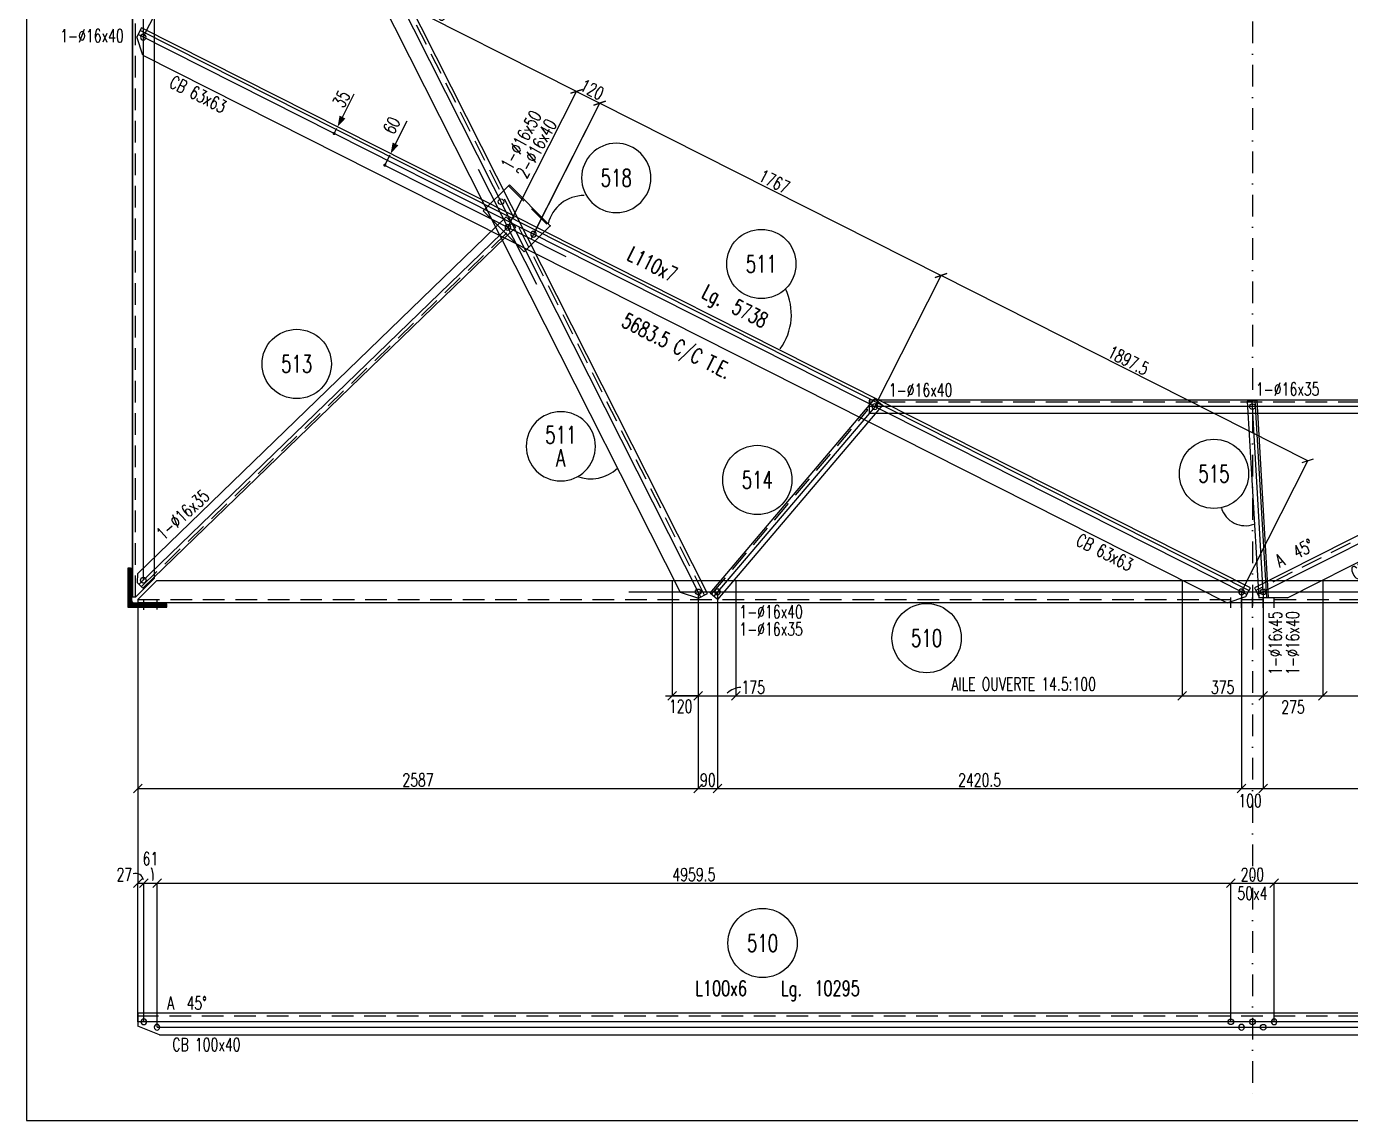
# Model space of a CAD drawing. Extents: x 142141 to 158361, y -163675 to -152190.
# Drawn here: x 142141 to 148256, y -163675 to -158621 of the extents above; entities that cross this region are included whole.
import ezdxf
from ezdxf.enums import TextEntityAlignment as Align

# ---------------------------------------------------------------- set-up
doc = ezdxf.new("R2010")
doc.units = 0
doc.header["$LTSCALE"] = 200
doc.header["$MEASUREMENT"] = 0
doc.linetypes.add('DASHDOT', pattern=[1, 0.5, -0.25, 0, -0.25])
doc.linetypes.add('DASHED', pattern=[0.75, 0.5, -0.25])
doc.layers.get('0').update_dxf_attribs({"linetype": 'CONTINUOUS'})
doc.layers.get('DEFPOINTS').update_dxf_attribs({"linetype": 'CONTINUOUS'})
for name, color, linetype in [('ASSI', 3, 'CONTINUOUS'), ('BOLLINI_1', 7, 'CONTINUOUS'), ('BOLLINI_5', 7, 'CONTINUOUS'), ('FORI', 2, 'CONTINUOUS'), ('LINEA_ANG', 2, 'CONTINUOUS'), ('LINEE_PIASTRE', 2, 'CONTINUOUS'), ('LS', 7, 'CONTINUOUS'), ('MZ', 6, 'DASHDOT'), ('PIASTRE', 5, 'CONTINUOUS'), ('QT_MAL', 7, 'CONTINUOUS'), ('QT_MPR', 7, 'CONTINUOUS'), ('TRAT-Y', 7, 'DASHED')]:
    doc.layers.add(name, color=color, linetype=linetype)
doc.styles.add('QUOTE', font='ROMANS8.SHX', dxfattribs={"width": 0.7})
doc.styles.add('RQL', font='ROMANS8.SHX', dxfattribs={"width": 0.7})
doc.styles.add('RS', font='ROMANS8.shx', dxfattribs={"width": 0.7})
doc.styles.get("Standard").update_dxf_attribs({"font": 'ROMANS8.SHX', "width": 0.7})
doc.dimstyles.new('FRECCE1', dxfattribs={"dimtxt": 60, "dimasz": 6.6667, "dimexe": 0, "dimexo": 0, "dimgap": 1, "dimtad": 1, "dimzin": 0, "dimdsep": 46, "dimtxsty": 'RS', "dimblk1": 'QUOTP', "dimblk2": 'QUOTF', "dimsah": 1, "dimcen": 0, "dimclrd": 2, "dimclre": 2, "dimclrt": 7, "dimadec": 0, "dimazin": 0, "dimtfac": 1, "dimtix": 1, "dimtmove": 2, "dimatfit": 3, "dimldrblk": 'QUOTP', "dimfxl": 1, "dimtolj": 1, "dimtzin": 0, "dimarcsym": 0})
doc.dimstyles.new('TRATTO', dxfattribs={"dimscale": 0, "dimtxt": 60, "dimasz": 40, "dimexe": 0, "dimexo": 0, "dimgap": 10, "dimtad": 1, "dimrnd": 0.5, "dimdsep": 46, "dimtxsty": 'RS', "dimblk1": 'OBLIQUE', "dimblk2": 'OBLIQUE', "dimsah": 1, "dimcen": 0.09, "dimclrd": 2, "dimclre": 2, "dimclrt": 7, "dimadec": 0, "dimazin": 0, "dimtfac": 1, "dimtix": 1, "dimtmove": 2, "dimatfit": 3, "dimfxl": 1, "dimtolj": 1, "dimtzin": 0, "dimarcsym": 0})

# ---------------------------------------------------------------- blocks, each defined once
blk = doc.blocks.new('16')
blk.add_circle((0, 0), 1)
blk = doc.blocks.new('ASSE98')
blk.add_line((0, 0), (1, 0))
at = {"color": 7, "flags": 1}
for tag, p in [('LAV1', (3.07431, 6.82847)), ('LAV2', (3.07431, 6.49513)), ('LAV3', (3.07431, 6.1618)), ('LAV4', (3.07431, 5.82847)), ('LAV5', (3.07431, 5.49513)), ('LAV6', (3.07431, 5.1618)), ('LAV7', (3.07431, 4.82847)), ('LAV8', (3.07431, 4.49513)), ('LAV9', (3.07431, 4.1618)), ('LAV10', (3.07431, 3.82847))]:
    blk.add_attdef(tag, p, '', height=0.2, dxfattribs=at)
at = {"color": 7, "style": 'QUOTE', "width": 0.5, "flags": 1}
for tag, p in [('TI', (1.38308, 6.82731)), ('DI_S', (1.38308, 6.42178)), ('D_S', (1.38308, 6.02092)), ('E_S', (1.38308, 5.68065)), ('NFORI', (1.36454, 5.29792)), ('ALAR', (1.36349, 4.93246)), ('FAM', (1.3775, 4.54645)), ('ALA', (1.38308, 4.19257)), ('DISP2', (1.38308, 3.84971)), ('DISP1', (1.38308, 3.50686)), ('PINZAF', (1.38308, 3.164)), ('PINZAI', (1.38308, 2.82114)), ('TRP', (1.38308, 2.47829)), ('NP', (1.38308, 2.13543)), ('SV', (1.38308, 1.79257)), ('PESO', (1.38308, 1.44971)), ('QUA', (1.38308, 1.10686)), ('LUN', (1.38308, 0.764)), ('PROF', (1.38308, 0.42114)), ('POS', (1.38308, 0.07829))]:
    blk.add_attdef(tag, p, '', height=0.2, dxfattribs=at)
blk = doc.blocks.new('_OBLIQUE')
at = {"color": 0, "linetype": 'ByBlock'}
blk.add_line((-0.5, -0.5), (0.5, 0.5), dxfattribs=at)
blk = doc.blocks.new('*D36')
at = {"layer": 'DEFPOINTS', "color": 0, "transparency": 16777216}
for p in [(146365.6, -159771.9), (146059.7, -160377.5), (147753.3, -161233)]:
    blk.add_point(p, dxfattribs=at)
at = {"layer": 'QT_MPR', "color": 2, "lineweight": -2, "transparency": 16777216}
for p, q in [((146059.7, -160377.5), (146365.6, -159771.9)), ((148059.2, -160627.4), (146365.6, -159771.9)), ((147753.3, -161233), (148059.2, -160627.4))]:
    blk.add_line(p, q, dxfattribs=at)
at = {"layer": 'QT_MPR', "color": 2, "lineweight": -2, "transparency": 16777216, "xscale": 40, "yscale": 40, "zscale": 40}
for p, rotation in [((146365.6, -159771.9), 153.1993359969915), ((148059.2, -160627.4), 333.1993359969915)]:
    blk.add_blockref('_OBLIQUE', p, dxfattribs=dict(at, rotation=rotation))
at = {"layer": 'QT_MPR', "color": 7, "transparency": 16777216, "insert": (147230.4, -160164), "char_height": 60, "attachment_point": 5, "rotation": 333.19934, "style": 'RS'}
blk.add_mtext('\\A1;1897.5', dxfattribs=at)
blk = doc.blocks.new('*D37')
at = {"layer": 'DEFPOINTS', "color": 0, "transparency": 16777216}
for p in [(142986.4, -158064.9), (142680.5, -158670.5), (144364.4, -159549.1)]:
    blk.add_point(p, dxfattribs=at)
at = {"layer": 'QT_MPR', "color": 2, "lineweight": -2, "transparency": 16777216}
for p, q in [((142680.5, -158670.5), (142986.4, -158064.9)), ((144681.6, -158921.2), (142986.4, -158064.9)), ((144364.4, -159549.1), (144681.6, -158921.2))]:
    blk.add_line(p, q, dxfattribs=at)
at = {"layer": 'QT_MPR', "color": 2, "lineweight": -2, "transparency": 16777216, "xscale": 40, "yscale": 40, "zscale": 40}
for p, rotation in [((142986.4, -158064.9), 153.1993359969915), ((144681.6, -158921.2), 333.1993359969915)]:
    blk.add_blockref('_OBLIQUE', p, dxfattribs=dict(at, rotation=rotation))
at = {"layer": 'QT_MPR', "color": 7, "transparency": 16777216, "insert": (144021.2, -158542.4), "char_height": 60, "attachment_point": 5, "rotation": 333.19934, "style": 'RS'}
blk.add_mtext('\\A1;1899', dxfattribs=at)
blk = doc.blocks.new('MRKR_98')
blk.add_point((0, 0))
at = {"color": 7, "style": 'QUOTE', "width": 0.5, "flags": 1}
for tag, p in [('TI', (3.73, 6.83)), ('DI_S', (3.73, 6.42)), ('D_S', (3.73, 6.02)), ('AUX2', (3.71, 4.93)), ('NFORI', (3.72, 5.3)), ('AUX1', (3.73, 4.19)), ('E_S', (3.73, 5.68)), ('FAM', (3.73, 4.55)), ('COMMESSA', (3.73, 3.85)), ('MD', (3.73, 3.51)), ('MP', (3.73, 3.16)), ('LARGHEZZA', (3.73, 2.82)), ('SPESSORE', (3.73, 2.48)), ('NP', (3.73, 2.14)), ('SV', (3.73, 1.79)), ('PESO', (3.73, 1.45)), ('QUA', (3.73, 1.11)), ('LUN', (3.73, 0.76)), ('PROF', (3.73, 0.42)), ('POS', (3.73, 0.08))]:
    blk.add_attdef(tag, p, '', height=0.2, dxfattribs=at)
at = {"color": 7, "flags": 1}
for tag, p in [('LAV1', (5.26, 6.88)), ('LAV2', (5.26, 6.55)), ('LAV3', (5.26, 6.21)), ('LAV4', (5.26, 5.88)), ('LAV5', (5.26, 5.55)), ('LAV6', (5.26, 5.21)), ('LAV7', (5.26, 4.88)), ('LAV8', (5.26, 4.55)), ('LAV9', (5.26, 4.21)), ('LAV10', (5.26, 3.88))]:
    blk.add_attdef(tag, p, '', height=0.2, dxfattribs=at)
blk = doc.blocks.new('YYY')
blk.add_circle((0, 0), 8)
at = {"color": 3, "style": 'RQL', "width": 0.7}
for tag, p in [('POS3', (0, 0.65)), ('POS2', (0, -4.63))]:
    blk.add_attdef(tag, text='', height=4, dxfattribs=at).set_placement(p, align=Align.CENTER)
at = {"style": 'RQL', "width": 0.7, "flags": 1}
blk.add_attdef('TIPO', text='', height=3, dxfattribs=at).set_placement((0, 0), align=Align.MIDDLE_CENTER)
blk = doc.blocks.new('xxx')
blk.add_circle((0, 0), 8)
at = {"color": 3, "style": 'RQL', "width": 0.7}
blk.add_attdef('POS', text='', height=4, dxfattribs=at).set_placement((0, 0), align=Align.MIDDLE)
at = {"style": 'RQL', "width": 0.7, "flags": 1}
for tag, p in [('POS1', (-0.39, -5.42)), ('TIPO', (-0.39, -8.66))]:
    blk.add_attdef(tag, p, '', height=2, dxfattribs=at)
blk = doc.blocks.new('*D38')
at = {"layer": 'DEFPOINTS', "color": 0, "transparency": 16777216}
for p in [(142743.8, -162579), (142682.7, -163219.5), (142743.8, -163244.5)]:
    blk.add_point(p, dxfattribs=at)
at = {"layer": 'QT_MPR', "color": 2, "lineweight": -2, "transparency": 16777216}
for p, q in [((142682.7, -163219.5), (142682.7, -162579)), ((142682.7, -162579), (142743.8, -162579)), ((142743.8, -163244.5), (142743.8, -162579))]:
    blk.add_line(p, q, dxfattribs=at)
at = {"layer": 'QT_MPR', "color": 2, "lineweight": -2, "transparency": 16777216, "xscale": 40, "yscale": 40, "zscale": 40, "rotation": 180}
blk.add_blockref('_OBLIQUE', (142682.7, -162579), dxfattribs=at)
at = {"layer": 'QT_MPR', "color": 2, "lineweight": -2, "transparency": 16777216, "xscale": 40, "yscale": 40, "zscale": 40}
blk.add_blockref('_OBLIQUE', (142743.8, -162579), dxfattribs=at)
at = {"layer": 'QT_MPR', "color": 7, "transparency": 16777216, "insert": (142713.3, -162466.3), "char_height": 60, "attachment_point": 5, "style": 'RS'}
blk.add_mtext('\\A1;61', dxfattribs=at)
blk = doc.blocks.new('*D39')
at = {"layer": 'DEFPOINTS', "color": 0, "transparency": 16777216}
for p in [(147703.3, -162579), (147703.3, -163219.5), (142743.8, -163244.5)]:
    blk.add_point(p, dxfattribs=at)
at = {"layer": 'QT_MPR', "color": 2, "lineweight": -2, "transparency": 16777216}
for p, q in [((142743.8, -163244.5), (142743.8, -162579)), ((142743.8, -162579), (147703.3, -162579)), ((147703.3, -163219.5), (147703.3, -162579))]:
    blk.add_line(p, q, dxfattribs=at)
at = {"layer": 'QT_MPR', "color": 2, "lineweight": -2, "transparency": 16777216, "xscale": 40, "yscale": 40, "zscale": 40, "rotation": 180}
blk.add_blockref('_OBLIQUE', (142743.8, -162579), dxfattribs=at)
at = {"layer": 'QT_MPR', "color": 2, "lineweight": -2, "transparency": 16777216, "xscale": 40, "yscale": 40, "zscale": 40}
blk.add_blockref('_OBLIQUE', (147703.3, -162579), dxfattribs=at)
at = {"layer": 'QT_MPR', "color": 7, "transparency": 16777216, "insert": (145223.6, -162539), "char_height": 60, "attachment_point": 5, "style": 'RS'}
blk.add_mtext('\\A1;4959.5', dxfattribs=at)
blk = doc.blocks.new('*D40')
at = {"layer": 'DEFPOINTS', "color": 0, "transparency": 16777216}
for p in [(147903.3, -162579), (147703.3, -163219.5), (147903.3, -163219.5)]:
    blk.add_point(p, dxfattribs=at)
at = {"layer": 'QT_MPR', "color": 2, "lineweight": -2, "transparency": 16777216}
for p, q in [((147703.3, -163219.5), (147703.3, -162579)), ((147703.3, -162579), (147903.3, -162579)), ((147903.3, -163219.5), (147903.3, -162579))]:
    blk.add_line(p, q, dxfattribs=at)
at = {"layer": 'QT_MPR', "color": 2, "lineweight": -2, "transparency": 16777216, "xscale": 40, "yscale": 40, "zscale": 40, "rotation": 180}
blk.add_blockref('_OBLIQUE', (147703.3, -162579), dxfattribs=at)
at = {"layer": 'QT_MPR', "color": 2, "lineweight": -2, "transparency": 16777216, "xscale": 40, "yscale": 40, "zscale": 40}
blk.add_blockref('_OBLIQUE', (147903.3, -162579), dxfattribs=at)
at = {"layer": 'QT_MPR', "color": 7, "transparency": 16777216, "insert": (147803.3, -162625.2), "char_height": 60, "attachment_point": 5, "style": 'RS'}
blk.add_mtext('\\A1;50x4', dxfattribs=at)
blk = doc.blocks.new('*D41')
at = {"layer": 'DEFPOINTS', "color": 0, "transparency": 16777216}
for p in [(147903.3, -162579), (147703.3, -163219.5), (147903.3, -163219.5)]:
    blk.add_point(p, dxfattribs=at)
at = {"layer": 'QT_MPR', "color": 2, "lineweight": -2, "transparency": 16777216}
for p, q in [((147703.3, -163219.5), (147703.3, -162579)), ((147703.3, -162579), (147903.3, -162579)), ((147903.3, -163219.5), (147903.3, -162579))]:
    blk.add_line(p, q, dxfattribs=at)
at = {"layer": 'QT_MPR', "color": 2, "lineweight": -2, "transparency": 16777216, "xscale": 40, "yscale": 40, "zscale": 40, "rotation": 180}
blk.add_blockref('_OBLIQUE', (147703.3, -162579), dxfattribs=at)
at = {"layer": 'QT_MPR', "color": 2, "lineweight": -2, "transparency": 16777216, "xscale": 40, "yscale": 40, "zscale": 40}
blk.add_blockref('_OBLIQUE', (147903.3, -162579), dxfattribs=at)
at = {"layer": 'QT_MPR', "color": 7, "transparency": 16777216, "insert": (147803.3, -162539), "char_height": 60, "attachment_point": 5, "style": 'RS'}
blk.add_mtext('\\A1;200', dxfattribs=at)
blk = doc.blocks.new('*D42')
at = {"layer": 'DEFPOINTS', "color": 0, "transparency": 16777216}
for p in [(152862.8, -162579), (147903.3, -163219.5), (152862.8, -163244.5)]:
    blk.add_point(p, dxfattribs=at)
at = {"layer": 'QT_MPR', "color": 2, "lineweight": -2, "transparency": 16777216}
for p, q in [((147903.3, -163219.5), (147903.3, -162579)), ((147903.3, -162579), (152862.8, -162579)), ((152862.8, -163244.5), (152862.8, -162579))]:
    blk.add_line(p, q, dxfattribs=at)
at = {"layer": 'QT_MPR', "color": 2, "lineweight": -2, "transparency": 16777216, "xscale": 40, "yscale": 40, "zscale": 40, "rotation": 180}
blk.add_blockref('_OBLIQUE', (147903.3, -162579), dxfattribs=at)
at = {"layer": 'QT_MPR', "color": 2, "lineweight": -2, "transparency": 16777216, "xscale": 40, "yscale": 40, "zscale": 40}
blk.add_blockref('_OBLIQUE', (152862.8, -162579), dxfattribs=at)
at = {"layer": 'QT_MPR', "color": 7, "transparency": 16777216, "insert": (150383, -162539), "char_height": 60, "attachment_point": 5, "style": 'RS'}
blk.add_mtext('\\A1;4959.5', dxfattribs=at)
blk = doc.blocks.new('*D44')
at = {"layer": 'DEFPOINTS', "color": 0, "transparency": 16777216}
for p in [(142682.7, -162579), (142655.9, -163219.5), (142682.7, -163219.5)]:
    blk.add_point(p, dxfattribs=at)
at = {"layer": 'QT_MPR', "color": 2, "lineweight": -2, "transparency": 16777216}
for p, q in [((142655.9, -163219.5), (142655.9, -162579)), ((142655.9, -162579), (142682.7, -162579)), ((142682.7, -163219.5), (142682.7, -162579))]:
    blk.add_line(p, q, dxfattribs=at)
at = {"layer": 'QT_MPR', "color": 2, "lineweight": -2, "transparency": 16777216, "xscale": 40, "yscale": 40, "zscale": 40, "rotation": 180}
blk.add_blockref('_OBLIQUE', (142655.9, -162579), dxfattribs=at)
at = {"layer": 'QT_MPR', "color": 2, "lineweight": -2, "transparency": 16777216, "xscale": 40, "yscale": 40, "zscale": 40}
blk.add_blockref('_OBLIQUE', (142682.7, -162579), dxfattribs=at)
at = {"layer": 'QT_MPR', "color": 7, "transparency": 16777216, "insert": (142593, -162539), "char_height": 60, "attachment_point": 5, "style": 'RS'}
blk.add_mtext('\\A1;27', dxfattribs=at)
blk = doc.blocks.new('*D47')
at = {"layer": 'DEFPOINTS', "color": 0, "transparency": 16777216}
for p in [(145243, -161233), (145333, -161233), (145333, -162142.3)]:
    blk.add_point(p, dxfattribs=at)
at = {"layer": 'QT_MPR', "color": 2, "lineweight": -2, "transparency": 16777216}
for p, q in [((145243, -161233), (145243, -162142.3)), ((145333, -161233), (145333, -162142.3)), ((145243, -162142.3), (145333, -162142.3))]:
    blk.add_line(p, q, dxfattribs=at)
at = {"layer": 'QT_MPR', "color": 2, "lineweight": -2, "transparency": 16777216, "xscale": 40, "yscale": 40, "zscale": 40, "rotation": 180}
blk.add_blockref('_OBLIQUE', (145243, -162142.3), dxfattribs=at)
at = {"layer": 'QT_MPR', "color": 2, "lineweight": -2, "transparency": 16777216, "xscale": 40, "yscale": 40, "zscale": 40}
blk.add_blockref('_OBLIQUE', (145333, -162142.3), dxfattribs=at)
at = {"layer": 'QT_MPR', "color": 7, "transparency": 16777216, "insert": (145288, -162102.3), "char_height": 60, "attachment_point": 5, "style": 'RS'}
blk.add_mtext('\\A1;90', dxfattribs=at)
blk = doc.blocks.new('*D48')
at = {"layer": 'DEFPOINTS', "color": 0, "transparency": 16777216}
for p in [(145333, -161233), (147753.3, -161233), (147753.3, -162142.3)]:
    blk.add_point(p, dxfattribs=at)
at = {"layer": 'QT_MPR', "color": 2, "lineweight": -2, "transparency": 16777216}
for p, q in [((145333, -161233), (145333, -162142.3)), ((147753.3, -161233), (147753.3, -162142.3)), ((145333, -162142.3), (147753.3, -162142.3))]:
    blk.add_line(p, q, dxfattribs=at)
at = {"layer": 'QT_MPR', "color": 2, "lineweight": -2, "transparency": 16777216, "xscale": 40, "yscale": 40, "zscale": 40, "rotation": 180}
blk.add_blockref('_OBLIQUE', (145333, -162142.3), dxfattribs=at)
at = {"layer": 'QT_MPR', "color": 2, "lineweight": -2, "transparency": 16777216, "xscale": 40, "yscale": 40, "zscale": 40}
blk.add_blockref('_OBLIQUE', (147753.3, -162142.3), dxfattribs=at)
at = {"layer": 'QT_MPR', "color": 7, "transparency": 16777216, "insert": (146543.2, -162102.3), "char_height": 60, "attachment_point": 5, "style": 'RS'}
blk.add_mtext('\\A1;2420.5', dxfattribs=at)
blk = doc.blocks.new('*D49')
at = {"layer": 'DEFPOINTS', "color": 0, "transparency": 16777216}
for p in [(147753.3, -161233), (147853.3, -161233), (147853.3, -162142.3)]:
    blk.add_point(p, dxfattribs=at)
at = {"layer": 'QT_MPR', "color": 2, "lineweight": -2, "transparency": 16777216}
for p, q in [((147753.3, -161233), (147753.3, -162142.3)), ((147853.3, -161233), (147853.3, -162142.3)), ((147753.3, -162142.3), (147853.3, -162142.3))]:
    blk.add_line(p, q, dxfattribs=at)
at = {"layer": 'QT_MPR', "color": 2, "lineweight": -2, "transparency": 16777216, "xscale": 40, "yscale": 40, "zscale": 40, "rotation": 180}
blk.add_blockref('_OBLIQUE', (147753.3, -162142.3), dxfattribs=at)
at = {"layer": 'QT_MPR', "color": 2, "lineweight": -2, "transparency": 16777216, "xscale": 40, "yscale": 40, "zscale": 40}
blk.add_blockref('_OBLIQUE', (147853.3, -162142.3), dxfattribs=at)
at = {"layer": 'QT_MPR', "color": 7, "transparency": 16777216, "insert": (147792.3, -162198.1), "char_height": 60, "attachment_point": 5, "style": 'RS'}
blk.add_mtext('\\A1;100', dxfattribs=at)
blk = doc.blocks.new('*D50')
at = {"layer": 'DEFPOINTS', "color": 0, "transparency": 16777216}
for p in [(147853.3, -161233), (150273.6, -161233), (150273.6, -162142.3)]:
    blk.add_point(p, dxfattribs=at)
at = {"layer": 'QT_MPR', "color": 2, "lineweight": -2, "transparency": 16777216}
for p, q in [((147853.3, -161233), (147853.3, -162142.3)), ((150273.6, -161233), (150273.6, -162142.3)), ((147853.3, -162142.3), (150273.6, -162142.3))]:
    blk.add_line(p, q, dxfattribs=at)
at = {"layer": 'QT_MPR', "color": 2, "lineweight": -2, "transparency": 16777216, "xscale": 40, "yscale": 40, "zscale": 40, "rotation": 180}
blk.add_blockref('_OBLIQUE', (147853.3, -162142.3), dxfattribs=at)
at = {"layer": 'QT_MPR', "color": 2, "lineweight": -2, "transparency": 16777216, "xscale": 40, "yscale": 40, "zscale": 40}
blk.add_blockref('_OBLIQUE', (150273.6, -162142.3), dxfattribs=at)
at = {"layer": 'QT_MPR', "color": 7, "transparency": 16777216, "insert": (149063.4, -162102.3), "char_height": 60, "attachment_point": 5, "style": 'RS'}
blk.add_mtext('\\A1;2420.5', dxfattribs=at)
blk = doc.blocks.new('*D53')
at = {"layer": 'DEFPOINTS', "color": 0, "transparency": 16777216}
for p in [(145243, -161233), (142655.9, -161283), (145243, -162142.3)]:
    blk.add_point(p, dxfattribs=at)
at = {"layer": 'QT_MPR', "color": 2, "lineweight": -2, "transparency": 16777216}
for p, q in [((145243, -161233), (145243, -162142.3)), ((142655.9, -161283), (142655.9, -162142.3)), ((142655.9, -162142.3), (145243, -162142.3))]:
    blk.add_line(p, q, dxfattribs=at)
at = {"layer": 'QT_MPR', "color": 2, "lineweight": -2, "transparency": 16777216, "xscale": 40, "yscale": 40, "zscale": 40, "rotation": 180}
blk.add_blockref('_OBLIQUE', (142655.9, -162142.3), dxfattribs=at)
at = {"layer": 'QT_MPR', "color": 2, "lineweight": -2, "transparency": 16777216, "xscale": 40, "yscale": 40, "zscale": 40}
blk.add_blockref('_OBLIQUE', (145243, -162142.3), dxfattribs=at)
at = {"layer": 'QT_MPR', "color": 7, "transparency": 16777216, "insert": (143949.4, -162102.3), "char_height": 60, "attachment_point": 5, "style": 'RS'}
blk.add_mtext('\\A1;2587', dxfattribs=at)
blk = doc.blocks.new('*D55')
at = {"layer": 'DEFPOINTS', "color": 0, "transparency": 16777216}
for p in [(145123.2, -161183), (145243, -161233), (145123.2, -161714)]:
    blk.add_point(p, dxfattribs=at)
at = {"layer": 'LS', "color": 2, "lineweight": -2, "transparency": 16777216}
for p, q in [((145123.2, -161183), (145123.2, -161714)), ((145243, -161233), (145243, -161714)), ((145243, -161714), (145123.2, -161714))]:
    blk.add_line(p, q, dxfattribs=at)
at = {"layer": 'LS', "color": 2, "lineweight": -2, "transparency": 16777216, "xscale": 40, "yscale": 40, "zscale": 40, "rotation": 180}
blk.add_blockref('_OBLIQUE', (145123.2, -161714), dxfattribs=at)
at = {"layer": 'LS', "color": 2, "lineweight": -2, "transparency": 16777216, "xscale": 40, "yscale": 40, "zscale": 40}
blk.add_blockref('_OBLIQUE', (145243, -161714), dxfattribs=at)
at = {"layer": 'LS', "color": 7, "transparency": 16777216, "insert": (145162.7, -161761.6), "char_height": 60, "attachment_point": 5, "style": 'RS'}
blk.add_mtext('\\A1;120', dxfattribs=at)
blk = doc.blocks.new('*D56')
at = {"layer": 'DEFPOINTS', "color": 0, "transparency": 16777216}
for p in [(145417.9, -161183), (145243, -161233), (145417.9, -161714)]:
    blk.add_point(p, dxfattribs=at)
at = {"layer": 'LS', "color": 2, "lineweight": -2, "transparency": 16777216}
for p, q in [((145417.9, -161183), (145417.9, -161714)), ((145243, -161233), (145243, -161714)), ((145243, -161714), (145417.9, -161714))]:
    blk.add_line(p, q, dxfattribs=at)
at = {"layer": 'LS', "color": 2, "lineweight": -2, "transparency": 16777216, "xscale": 40, "yscale": 40, "zscale": 40, "rotation": 180}
blk.add_blockref('_OBLIQUE', (145243, -161714), dxfattribs=at)
at = {"layer": 'LS', "color": 2, "lineweight": -2, "transparency": 16777216, "xscale": 40, "yscale": 40, "zscale": 40}
blk.add_blockref('_OBLIQUE', (145417.9, -161714), dxfattribs=at)
at = {"layer": 'LS', "color": 7, "transparency": 16777216, "insert": (145497.7, -161674), "char_height": 60, "attachment_point": 5, "style": 'RS'}
blk.add_mtext('\\A1;175', dxfattribs=at)
blk = doc.blocks.new('QUOTP')
at = {"layer": 'ASSI', "color": 2, "const_width": 1.07}
blk.add_lwpolyline([(-0.53, 0, 1), (0.53, 0, 1)], format="xyb", close=True, dxfattribs=at)
blk = doc.blocks.new('QUOTF')
at = {"layer": 'LS', "color": 2}
blk.add_line((7.5, 0), (25.5, 0), dxfattribs=at)
blk.add_solid([(7.5, 2.25), (0, 0), (7.5, -2.25)], dxfattribs=at)
blk = doc.blocks.new('*D60')
at = {"layer": 'DEFPOINTS', "color": 0, "transparency": 16777216}
for p in [(143823, -159208.4), (143823, -159208.4), (143795.9, -159262)]:
    blk.add_point(p, dxfattribs=at)
at = {"layer": 'QT_MAL', "color": 2, "lineweight": -2, "transparency": 16777216}
blk.add_line((143798.9, -159256), (143820, -159214.4), dxfattribs=at)
at = {"layer": 'QT_MAL', "color": 2, "lineweight": -2, "transparency": 16777216, "xscale": 6.6667, "yscale": 6.6667, "zscale": 6.6667}
for name, p, rotation in [('QUOTF', (143823, -159208.4), 63.19933599699151), ('QUOTP', (143795.9, -159262), 243.1993359969915)]:
    blk.add_blockref(name, p, dxfattribs=dict(at, rotation=rotation))
at = {"layer": 'QT_MAL', "color": 7, "transparency": 16777216, "insert": (143827.4, -159078.4), "char_height": 60, "attachment_point": 5, "rotation": 63.19934, "style": 'RS'}
blk.add_mtext('\\A1;60', dxfattribs=at)
blk = doc.blocks.new('*D61')
at = {"layer": 'DEFPOINTS', "color": 0, "transparency": 16777216}
for p in [(143562.1, -159115.8), (143577.9, -159084.6), (143577.9, -159084.6)]:
    blk.add_point(p, dxfattribs=at)
at = {"layer": 'QT_MAL', "color": 2, "lineweight": -2, "transparency": 16777216}
blk.add_line((143565.1, -159109.9), (143574.8, -159090.5), dxfattribs=at)
at = {"layer": 'QT_MAL', "color": 2, "lineweight": -2, "transparency": 16777216, "xscale": 6.6667, "yscale": 6.6667, "zscale": 6.6667}
for name, p, rotation in [('QUOTF', (143577.9, -159084.6), 63.19933599699151), ('QUOTP', (143562.1, -159115.8), 243.1993359969915)]:
    blk.add_blockref(name, p, dxfattribs=dict(at, rotation=rotation))
at = {"layer": 'QT_MAL', "color": 7, "transparency": 16777216, "insert": (143595.2, -158956.5), "char_height": 60, "attachment_point": 5, "rotation": 63.19934, "style": 'RS'}
blk.add_mtext('\\A1;35', dxfattribs=at)
blk = doc.blocks.new('bull')
at = {"style": 'RS', "width": 0.7, "flags": 1}
for tag, p in [('NN', (-12.25, 0)), ('DIAMETRO', (0, -4.86)), ('SERRAGGIO', (0, -9.71)), ('LUNGHEZZA', (0, -14.57)), ('NB', (0, -19.43)), ('TIPO', (0, -24.12)), ('EL', (-0.14, -29))]:
    blk.add_attdef(tag, p, '', height=3, dxfattribs=at)
at = {"style": 'RS', "width": 0.7}
blk.add_attdef('BULLONE', (0, 0), '', height=3, dxfattribs=at)
blk = doc.blocks.new('*D95')
at = {"layer": 'DEFPOINTS', "color": 0, "transparency": 16777216}
for p in [(144482.8, -159580.9), (146365.6, -159771.9), (146059.7, -160377.5)]:
    blk.add_point(p, dxfattribs=at)
at = {"layer": 'LS', "color": 2, "lineweight": -2, "transparency": 16777216}
for p, q in [((144482.8, -159580.9), (144788.7, -158975.3)), ((144788.7, -158975.3), (146365.6, -159771.9)), ((146059.7, -160377.5), (146365.6, -159771.9))]:
    blk.add_line(p, q, dxfattribs=at)
at = {"layer": 'LS', "color": 2, "lineweight": -2, "transparency": 16777216, "xscale": 40, "yscale": 40, "zscale": 40}
for p, rotation in [((144788.7, -158975.3), 153.1993359969922), ((146365.6, -159771.9), 333.1993359969922)]:
    blk.add_blockref('_OBLIQUE', p, dxfattribs=dict(at, rotation=rotation))
at = {"layer": 'LS', "color": 7, "transparency": 16777216, "insert": (145595.2, -159337.9), "char_height": 60, "attachment_point": 5, "rotation": 333.19934, "style": 'RS'}
blk.add_mtext('\\A1;1767', dxfattribs=at)
blk = doc.blocks.new('*D96')
at = {"layer": 'DEFPOINTS', "color": 0, "transparency": 16777216}
for p in [(144788.7, -158975.3), (144364.4, -159549.1), (144471.5, -159603.2)]:
    blk.add_point(p, dxfattribs=at)
at = {"layer": 'LS', "color": 2, "lineweight": -2, "transparency": 16777216}
for p, q in [((144364.4, -159549.1), (144681.6, -158921.2)), ((144681.6, -158921.2), (144788.7, -158975.3)), ((144471.5, -159603.2), (144788.7, -158975.3))]:
    blk.add_line(p, q, dxfattribs=at)
at = {"layer": 'LS', "color": 2, "lineweight": -2, "transparency": 16777216, "xscale": 40, "yscale": 40, "zscale": 40}
for p, rotation in [((144681.6, -158921.2), 153.1993359969906), ((144788.7, -158975.3), 333.1993359969907)]:
    blk.add_blockref('_OBLIQUE', p, dxfattribs=dict(at, rotation=rotation))
at = {"layer": 'LS', "color": 7, "transparency": 16777216, "insert": (144753.2, -158912.6), "char_height": 60, "attachment_point": 5, "rotation": 333.19934, "style": 'RS'}
blk.add_mtext('\\A1;120', dxfattribs=at)
blk = doc.blocks.new('*D97')
at = {"layer": 'DEFPOINTS', "color": 0, "transparency": 16777216}
for p in [(147853.3, -161682.5), (147478.3, -161714), (147853.3, -161714)]:
    blk.add_point(p, dxfattribs=at)
at = {"layer": 'LS', "color": 2, "lineweight": -2, "transparency": 16777216}
for p in [(147853.3, -161682.5), (147478.3, -161714)]:
    blk.add_line(p, (147853.3, -161714), dxfattribs=at)
at = {"layer": 'LS', "color": 2, "lineweight": -2, "transparency": 16777216, "xscale": 40, "yscale": 40, "zscale": 40, "rotation": 180}
blk.add_blockref('_OBLIQUE', (147478.3, -161714), dxfattribs=at)
at = {"layer": 'LS', "color": 2, "lineweight": -2, "transparency": 16777216, "xscale": 40, "yscale": 40, "zscale": 40}
blk.add_blockref('_OBLIQUE', (147853.3, -161714), dxfattribs=at)
at = {"layer": 'LS', "color": 7, "transparency": 16777216, "insert": (147665.8, -161674), "char_height": 60, "attachment_point": 5, "style": 'RS'}
blk.add_mtext('\\A1;375', dxfattribs=at)
blk = doc.blocks.new('*D98')
at = {"layer": 'DEFPOINTS', "color": 0, "transparency": 16777216}
for p in [(147853.3, -161682.5), (148128.3, -161714), (148128.3, -161714)]:
    blk.add_point(p, dxfattribs=at)
at = {"layer": 'LS', "color": 2, "lineweight": -2, "transparency": 16777216}
for p, q in [((147853.3, -161682.5), (147853.3, -161714)), ((147853.3, -161714), (148128.3, -161714))]:
    blk.add_line(p, q, dxfattribs=at)
at = {"layer": 'LS', "color": 2, "lineweight": -2, "transparency": 16777216, "xscale": 40, "yscale": 40, "zscale": 40, "rotation": 180}
blk.add_blockref('_OBLIQUE', (147853.3, -161714), dxfattribs=at)
at = {"layer": 'LS', "color": 2, "lineweight": -2, "transparency": 16777216, "xscale": 40, "yscale": 40, "zscale": 40}
blk.add_blockref('_OBLIQUE', (148128.3, -161714), dxfattribs=at)
at = {"layer": 'LS', "color": 7, "transparency": 16777216, "insert": (147990.8, -161765.2), "char_height": 60, "attachment_point": 5, "style": 'RS'}
blk.add_mtext('\\A1;275', dxfattribs=at)

msp = doc.modelspace()

# ---------------------------------------------------------------- hatches: boundary and pattern name
at = {"layer": 'LS'}
h = msp.add_hatch(dxfattribs=at)
h.set_pattern_fill('_U', color=6, scale=5, angle=45, style=0, pattern_type=0)
h.set_pattern_definition([(45, (-14479.731, 8836.717), (-3.53553391, 3.53553391), [])])
edge = h.paths.add_edge_path()
edge.add_line((142609.686, -161303.829), (142789.686, -161303.829))
edge.add_line((142789.686, -161303.829), (142789.686, -161291.829))
edge.add_arc((142783.686, -161291.829), 6, 0, 90)
edge.add_line((142783.686, -161285.829), (142639.686, -161285.829))
edge.add_arc((142639.686, -161273.829), 12, 180, 270, ccw=False)
edge.add_line((142627.686, -161273.829), (142627.686, -161129.829))
edge.add_arc((142621.686, -161129.829), 6, 0, 90)
edge.add_line((142621.686, -161123.829), (142609.686, -161123.829))
edge.add_line((142609.686, -161123.829), (142609.686, -161303.829))

# ---------------------------------------------------------------- linework, layer by layer
at = {"layer": 'LINEA_ANG'}
for p, q in [((142630.486, -161257.664), (142630.486, -152194.664)), ((142730.486, -152194.664), (142730.486, -161171.664)), ((145286.436, -161241.347), (142699.241, -156119.72)), ((142653.36, -156272.857), (145159.846, -161234.712)), ((142672.167, -158627.079), (142650.976, -158669.03)), ((147793.795, -161214.274), (142672.167, -158627.079)), ((152934.428, -158627.079), (147812.801, -161214.274)), ((142678.802, -158753.669), (142650.976, -158669.03)), ((147787.032, -161227.662), (142665.404, -158640.468)), ((142678.802, -158753.669), (147687.072, -161283.601)), ((147965.938, -161260.155), (152927.793, -158753.669)), ((144356.149, -159501.429), (142653.382, -161149.909)), ((142678.477, -161216.085), (144401.36, -159548.13)), ((144401.36, -159548.13), (144356.149, -159501.429)), ((145298.013, -161238.718), (146059.959, -160341.63)), ((149573.921, -160347.493), (146032.921, -160347.493)), ((146032.921, -160347.493), (146032.921, -160407.493)), ((146059.959, -160341.63), (146094.257, -160370.761)), ((146094.257, -160370.761), (145332.311, -161267.85)), ((146021.117, -160387.361), (146027.595, -160392.864)), ((146032.921, -160407.493), (149573.921, -160407.493)), ((147824.683, -160349.193), (147779.76, -160351.818)), ((147779.76, -160351.818), (147832.911, -161261.266)), ((147869.348, -161259.137), (147816.198, -160349.689)), ((147877.834, -161258.641), (147824.683, -160349.193)), ((142730.486, -161171.664), (142644.486, -161257.664)), ((142653.382, -161149.909), (142652.741, -161189.502)), ((142652.741, -161189.502), (142678.477, -161216.085)), ((142741.851, -161183.029), (142655.851, -161269.029)), ((152864.851, -161183.029), (142741.851, -161183.029)), ((142644.486, -161257.664), (142630.486, -161257.664)), ((145159.846, -161234.712), (145244.484, -161262.539)), ((145244.484, -161262.539), (145286.436, -161241.347)), ((145332.311, -161267.85), (145298.013, -161238.718)), ((147687.072, -161283.601), (147773.054, -161255.332)), ((147773.054, -161255.332), (147793.795, -161214.274)), ((147812.801, -161214.274), (147836.247, -161260.688)), ((147832.911, -161261.266), (147877.834, -161258.641)), ((147965.938, -161260.155), (147836.247, -161260.688)), ((142655.851, -161269.029), (142655.851, -161283.029)), ((142655.851, -161283.029), (152950.851, -161283.029)), ((152950.851, -163179.533), (142655.851, -163179.533)), ((142655.851, -163179.533), (142655.851, -163239.533)), ((142755.851, -163279.533), (142655.851, -163239.533)), ((142755.851, -163279.533), (152850.851, -163279.533))]:
    msp.add_line(p, q, dxfattribs=at)
at = {"layer": 'LINEE_PIASTRE'}
for p, q in [((144250.978, -159473.739), (144371.186, -159353.531)), ((144371.186, -159353.531), (144559.984, -159542.328)), ((144439.776, -159662.537), (144250.978, -159473.739)), ((144559.984, -159542.328), (144439.776, -159662.537))]:
    msp.add_line(p, q, dxfattribs=at)
at = {"layer": 'LS', "color": 6}
for p, q in [((142680.486, -153196.364), (142680.486, -161179.343)), ((143801.097, -159264.579), (144632.256, -159684.44)), ((144497.662, -159812.957), (144229.074, -159281.259)), ((144923.423, -161233.029), (152872.424, -161233.029)), ((147703.298, -161306.55), (147703.298, -161259.507)), ((147803.298, -161306.55), (147803.298, -161259.507)), ((147903.298, -161306.55), (147903.298, -161259.507)), ((142682.745, -161316.072), (142682.745, -161269.029)), ((142743.812, -161315.464), (142743.812, -161268.42)), ((142743.812, -163244.533), (152862.784, -163244.533))]:
    msp.add_line(p, q, dxfattribs=at)
at = {"layer": 'LS', "color": 2}
for p, q in [((147478.298, -161183.029), (147478.298, -161714.027)), ((148128.298, -161183.029), (148128.298, -161714.027)), ((147753.298, -161306.55), (147753.298, -161259.507)), ((147853.298, -161306.55), (147853.298, -161259.507)), ((145092.854, -161714.027), (147478.298, -161714.027)), ((147803.298, -161714.027), (150188.742, -161714.027)), ((142655.851, -162142.296), (142655.851, -162578.97))]:
    msp.add_line(p, q, dxfattribs=at)
at = {"layer": 'LS', "color": 8}
msp.add_lwpolyline([(142140.931, -152195.489), (142140.931, -163675.489), (154860.931, -163675.489), (154860.931, -162075.489), (158360.931, -162075.489), (158360.931, -152195.489), (142140.931, -152195.489)], close=True, dxfattribs=at)
at = {"layer": 'LS', "color": 2}
msp.add_lwpolyline([(142609.686, -161303.829), (142789.686, -161303.829), (142789.686, -161291.829, 0.41421356), (142783.686, -161285.829), (142639.686, -161285.829, -0.41421356), (142627.686, -161273.829), (142627.686, -161129.829, 0.41421356), (142621.686, -161123.829), (142609.686, -161123.829)], format="xyb", close=True, dxfattribs=at)
at = {"layer": 'LS', "color": 6}
for centre, radius, start, end in [((144715.126, -159571.814), 169.421, 89.3845366, 166.9069852), ((145407.053, -159952.574), 266.744, 323.803135, 26.4080803), ((144747.743, -160534.021), 177.03, 249.4649098, 313.6941031), ((147770.718, -160811.128), 116.409, 197.8474062, 289.8625005), ((145445.455, -161772.916), 98.763, 92.893178, 133.0542973), ((142645.854, -162569.842), 35.7, 9.6379031, 109.1615676), ((142613.079, -162548.403), 113.108, 350.4270531, 20.7256747)]:
    msp.add_arc(centre, radius, start, end, dxfattribs=at)
at = {"layer": 'MZ'}
msp.add_line((147803.298, -152195.489), (147803.298, -163552.706), dxfattribs=at)
at = {"layer": 'TRAT-Y'}
for p, q in [((142644.486, -161257.664), (142644.486, -152194.664)), ((145273.047, -161248.111), (142685.852, -156126.483)), ((152941.192, -158640.468), (147819.564, -161227.662)), ((144366.944, -159357.773), (144555.741, -159546.571)), ((142671.521, -161208.9), (144394.405, -159540.945)), ((145304.491, -161244.221), (146027.595, -160392.864)), ((149498.921, -160356.493), (146032.921, -160356.493)), ((142655.851, -161269.029), (152950.851, -161269.029)), ((152950.851, -163193.533), (142655.851, -163193.533))]:
    msp.add_line(p, q, dxfattribs=at)

# ---------------------------------------------------------------- block references
at = {"layer": 'ASSI'}
for p, xscale, rotation in [((142630.486, -152195.489), 9063, 269.9999999999998), ((142661.087, -161198.123), 2398, 44.0719462824468)]:
    msp.add_blockref('ASSE98', p, dxfattribs=dict(at, xscale=xscale, rotation=rotation))
for p, xscale, zscale, rotation in [((145255.195, -161257.128), 5737.999999999999, 5737.999999999999, 116.8006640030085), ((146077.489, -160356.519), 1177, 1177, 229.656938182498), ((149573.921, -160377.493), 3541, 3541, 180), ((147854.873, -161259.983), 911, 911, 93.34472896607745)]:
    msp.add_blockref('ASSE98', p, dxfattribs=dict(at, xscale=xscale, zscale=zscale, rotation=rotation))
ref = msp.add_blockref('ASSE98', (147778.014, -161245.514), dxfattribs=dict(at, xscale=5737.999999999999, zscale=5737.999999999999, rotation=153.1993359969915))
ref.add_attrib('PROF', 'L110x7', (144909.709, -159697.163), dxfattribs={"layer": '0', "color": 2, "height": 70, "rotation": 333.199336, "style": 'QUOTE', "width": 0.7})
ref.add_attrib('LUN', '5738', (145392.417, -159941.003), dxfattribs={"layer": '0', "color": 2, "height": 70, "rotation": 333.199336, "style": 'QUOTE', "width": 0.7})
ref.add_attrib('PESO', '5683.5 C/C T.E.', (144884.047, -160004.148), dxfattribs={"layer": '0', "color": 2, "height": 70, "rotation": 333.199336, "style": 'QUOTE', "width": 0.7})
ref.add_attrib('SV', 'Lg.', (145254.84, -159871.506), dxfattribs={"layer": '0', "color": 2, "height": 70, "rotation": 333.199336, "style": 'QUOTE', "width": 0.7})
ref.add_attrib('LAV1', 'CB 63x63', (142795.255, -158898.529), dxfattribs={"layer": '0', "color": 7, "height": 60, "rotation": -26.800664, "width": 0.7})
ref.add_attrib('LAV2', 'CB 63x63', (146982.984, -161014.597), dxfattribs={"layer": '0', "color": 7, "height": 60, "rotation": -26.800664, "width": 0.7})
ref = msp.add_blockref('ASSE98', (152950.209, -158658.319), dxfattribs=dict(at, xscale=5737.999999999999, zscale=5737.999999999999, rotation=206.8006640030085))
ref.add_attrib('LAV1', 'CB 116x58', (148277.029, -161179.815), dxfattribs={"layer": '0', "color": 7, "height": 60, "rotation": 26.800664, "width": 0.7})
ref.add_attrib('LAV2', 'CB 63x63', (152569.172, -159028.132), dxfattribs={"layer": '0', "color": 7, "height": 60, "rotation": 26.800664, "width": 0.7})
ref.add_attrib('LAV3', 'A  45%%d', (147929.033, -161122.097), dxfattribs={"layer": '0', "color": 254, "height": 60, "rotation": 26.800664, "width": 0.7})
at = {"layer": 'ASSI', "xscale": 10295, "zscale": 10295}
msp.add_blockref('ASSE98', (142655.851, -161283.029), dxfattribs=at)
at = {"layer": 'ASSI'}
ref = msp.add_blockref('ASSE98', (152950.851, -163219.533), dxfattribs=dict(at, xscale=10295, rotation=180))
ref.add_attrib('PROF', 'L100x6', (145229.601, -163099.533), dxfattribs={"layer": '0', "color": 2, "height": 70, "style": 'QUOTE', "width": 0.7})
ref.add_attrib('LUN', '10295', (145780.201, -163099.533), dxfattribs={"layer": '0', "color": 2, "height": 70, "style": 'QUOTE', "width": 0.7})
ref.add_attrib('SV', 'Lg.', (145626.067, -163099.533), dxfattribs={"layer": '0', "color": 2, "height": 70, "style": 'QUOTE', "width": 0.7})
ref.add_attrib('LAV1', 'CB 100x40', (152423.708, -163350.9), dxfattribs={"layer": '0', "color": 7, "height": 60, "width": 0.7})
ref.add_attrib('LAV2', 'A  45%%d', (152598.143, -163164.257), dxfattribs={"layer": '0', "color": 254, "height": 60, "width": 0.7})
ref.add_attrib('LAV3', 'CB 100x40', (142814.685, -163354.467), dxfattribs={"layer": '0', "color": 7, "height": 60, "width": 0.7})
ref.add_attrib('LAV4', 'A  45%%d', (142790.658, -163163.194), dxfattribs={"layer": '0', "color": 254, "height": 60, "width": 0.7})
at = {"layer": 'BOLLINI_1'}
ref = msp.add_blockref('xxx', (144865.01, -159320.962), dxfattribs=dict(at, xscale=-20, yscale=20, zscale=20))
ref.add_attrib('POS', '518', dxfattribs={"layer": '0', "color": 3, "height": 80, "style": 'RQL', "width": 0.7}).set_placement((144865.01, -159320.962), align=Align.MIDDLE)
at = {"layer": 'BOLLINI_1', "xscale": 20, "yscale": 20, "zscale": 20}
for p, values in [((145535.097, -159718.572), {'POS': '511'}), ((143389.06, -160180.378), {'POS': '513'}), ((147625.759, -160687.829), {'POS': '515'}), ((145516.567, -160716.27), {'POS': '514'}), ((146298.439, -161446.796), {'POS': '510'}), ((145540.657, -162855.525), {'POS': '510'})]:
    msp.add_blockref('xxx', p, dxfattribs=at).add_auto_attribs(values)
at = {"layer": 'BOLLINI_5'}
ref = msp.add_blockref('YYY', (144608.943, -160560.925), dxfattribs=dict(at, xscale=-19.99970832482618, yscale=19.99970832476798, zscale=19.99970832479172))
ref.add_attrib('POS3', '511', dxfattribs={"layer": '0', "color": 3, "height": 79.9988, "style": 'RQL', "width": 0.7}).set_placement((144608.943, -160547.985), align=Align.CENTER)
ref.add_attrib('POS2', 'A', dxfattribs={"layer": '0', "color": 3, "height": 79.999, "style": 'RQL', "width": 0.7}).set_placement((144608.943, -160653.532), align=Align.CENTER)
at = {"layer": 'FORI', "yscale": 13, "zscale": 13}
for p, xscale in [((142680.486, -158670.493), -13), ((146059.674, -160377.493), -13), ((147803.298, -160377.493), 13), ((145333.021, -161233.029), -13), ((147753.298, -161233.029), -13), ((147853.298, -161233.029), 13), ((142682.745, -163219.533), -13), ((147703.298, -163219.533), 13), ((147803.298, -163219.533), 13), ((147903.298, -163219.533), -13), ((142743.812, -163244.533), -13), ((147753.298, -163244.533), -13), ((147853.298, -163244.533), 13)]:
    msp.add_blockref('16', p, dxfattribs=dict(at, xscale=xscale))
at = {"layer": 'FORI'}
for p, xscale, yscale, zscale, rotation in [((144332.596, -159430.745), 13.00000000000001, 13.00000000000001, 13.00000000000001, 269.989695594001), ((144364.388, -159549.127), -13, 13, 13, 0.01030440600007232), ((144482.77, -159580.919), -13, 13, 13, 0.01030440600007232), ((142680.486, -161179.343), 13, 13, 13, 269.9896955939999), ((145243.021, -161233.029), 13, 13, 13, 269.9999999999997)]:
    msp.add_blockref('16', p, dxfattribs=dict(at, xscale=xscale, yscale=yscale, zscale=zscale, rotation=rotation))
at = {"layer": 'LS', "color": 7, "xscale": 20, "yscale": 20, "zscale": 20}
for p, values in [((142296.797, -158694.346), {'BULLONE': '1-%%c16x40                '}), ((146124.183, -160331.017), {'BULLONE': '1-%%c16x40                '}), ((147819.576, -160326.414), {'BULLONE': '1-%%c16x35                '}), ((145433.383, -161355.372), {'BULLONE': '1-%%c16x40                '}), ((145433.383, -161435.372), {'BULLONE': '1-%%c16x35                '})]:
    msp.add_blockref('bull', p, dxfattribs=at).add_auto_attribs(values)
for p, rotation, values in [((144380.799, -159289.078), 60.92759583768299, {'BULLONE': '1-%%c16x50                '}), ((144450.72, -159327.951), 60.92759583768299, {'BULLONE': '2-%%c16x40                '}), ((142775.215, -160998.028), 42.60212679231648, {'BULLONE': '1-%%c16x35                '}), ((147938.61, -161616.668), 90, {'BULLONE': '1-%%c16x45                '}), ((148018.61, -161616.668), 90, {'BULLONE': '1-%%c16x40                '})]:
    msp.add_blockref('bull', p, dxfattribs=dict(at, rotation=rotation)).add_auto_attribs(values)
at = {"layer": 'PIASTRE', "xscale": 20, "yscale": 20, "zscale": 20, "rotation": 44.99999999999992}
msp.add_blockref('MRKR_98', (144559.984, -159542.328), dxfattribs=at)

# ---------------------------------------------------------------- texts
at = {"layer": 'LS', "color": 7, "style": 'RS', "width": 0.7}
msp.add_text('AILE OUVERTE 14.5:100 ', height=60, dxfattribs=at).set_placement((146412.701, -161689.448))

# ---------------------------------------------------------------- dimensions: what is measured, and where the dimension line sits
at = {"layer": 'LS'}
dim = msp.add_aligned_dim(p1=(144364.388, -159549.127), p2=(144471.498, -159603.233), distance=703.463, dimstyle='TRATTO', override={"dimscale": 1}, dxfattribs=at)
dim.commit()
dim.dimension.update_dxf_attribs({"geometry": '*D96', "text_midpoint": (144753.161, -158912.58)})
dim = msp.add_aligned_dim(p1=(144482.77, -159580.919), p2=(146059.674, -160377.493), distance=678.463, text='1767', dimstyle='TRATTO', override={"dimscale": 1}, dxfattribs=at)
dim.commit()
dim.dimension.update_dxf_attribs({"geometry": '*D95', "text_midpoint": (145595.168, -159337.92)})
for base, p1, p2, picture, middle in [((145123.238, -161714.027), (145243.021, -161233.029), (145123.238, -161183.029), '*D55', (145162.713, -161761.574)), ((145417.854, -161714.027), (145243.021, -161233.029), (145417.854, -161183.029), '*D56', (145497.727, -161674.027)), ((148128.298, -161714.027), (147853.298, -161682.455), (148128.298, -161714.027), '*D98', (147990.798, -161765.239))]:
    dim = msp.add_linear_dim(base=base, p1=p1, p2=p2, dimstyle='TRATTO', override={"dimscale": 1}, dxfattribs=at)
    dim.commit()
    dim.dimension.update_dxf_attribs({"geometry": picture, "text_midpoint": middle, "dimtype": 160})
dim = msp.add_linear_dim(base=(147853.298, -161714.027), p1=(147478.298, -161714.027), p2=(147853.298, -161682.455), dimstyle='TRATTO', override={"dimscale": 1}, dxfattribs=at)
dim.commit()
dim.dimension.update_dxf_attribs({"geometry": '*D97', "text_midpoint": (147665.798, -161674.027)})
at = {"layer": 'QT_MAL'}
for base, p1, p2, text, picture, middle in [((143577.851, -159084.586), (143562.07, -159115.826), (143577.851, -159084.586), '35', '*D61', (143595.168, -158956.457)), ((143822.966, -159208.406), (143795.913, -159261.961), (143822.966, -159208.406), '60', '*D60', (143827.439, -159078.437))]:
    dim = msp.add_linear_dim(base=base, p1=p1, p2=p2, angle=63.199336, text=text, dimstyle='FRECCE1', dxfattribs=at)
    dim.commit()
    dim.dimension.update_dxf_attribs({"geometry": picture, "text_midpoint": middle, "dimtype": 160})
at = {"layer": 'QT_MPR'}
for base, p1, p2, text, picture, middle in [((142986.397, -158064.911), (144364.388, -159549.127), (142680.486, -158670.493), '1899', '*D37', (144021.227, -158542.448)), ((146365.585, -159771.911), (147753.298, -161233.029), (146059.674, -160377.493), '1897.5', '*D36', (147230.432, -160163.975))]:
    dim = msp.add_linear_dim(base=base, p1=p1, p2=p2, angle=333.199336, text=text, dimstyle='TRATTO', override={"dimscale": 1}, dxfattribs=at)
    dim.commit()
    dim.dimension.update_dxf_attribs({"geometry": picture, "text_midpoint": middle, "dimtype": 160})
for base, p1, p2, text, picture, middle in [((145243.021, -162142.296), (142655.851, -161283.029), (145243.021, -161233.029), '2587', '*D53', (143949.436, -162102.296)), ((145333.021, -162142.296), (145243.021, -161233.029), (145333.021, -161233.029), '90', '*D47', (145288.021, -162102.296)), ((147753.298, -162142.296), (145333.021, -161233.029), (147753.298, -161233.029), '2420.5', '*D48', (146543.16, -162102.296)), ((147853.298, -162142.296), (147753.298, -161233.029), (147853.298, -161233.029), '100', '*D49', (147792.301, -162198.117)), ((150273.574, -162142.296), (147853.298, -161233.029), (150273.574, -161233.029), '2420.5', '*D50', (149063.436, -162102.296)), ((142743.812, -162578.97), (142682.745, -163219.533), (142743.812, -163244.533), '61', '*D38', (142713.279, -162466.279)), ((142682.745, -162578.97), (142655.851, -163219.533), (142682.745, -163219.533), '27', '*D44', (142592.966, -162538.97)), ((147703.298, -162578.97), (142743.812, -163244.533), (147703.298, -163219.533), '4959.5', '*D39', (145223.555, -162538.97)), ((147903.298, -162578.97), (147703.298, -163219.533), (147903.298, -163219.533), '200', '*D41', (147803.298, -162538.97)), ((152862.784, -162578.97), (147903.298, -163219.533), (152862.784, -163244.533), '4959.5', '*D42', (150383.041, -162538.97)), ((147903.298, -162578.97), (147703.298, -163219.533), (147903.298, -163219.533), '50x4', '*D40', (147803.298, -162625.24))]:
    dim = msp.add_linear_dim(base=base, p1=p1, p2=p2, text=text, dimstyle='TRATTO', override={"dimscale": 1}, dxfattribs=at)
    dim.commit()
    dim.dimension.update_dxf_attribs({"geometry": picture, "text_midpoint": middle, "dimtype": 160})

doc.saveas('drawing.dxf')
